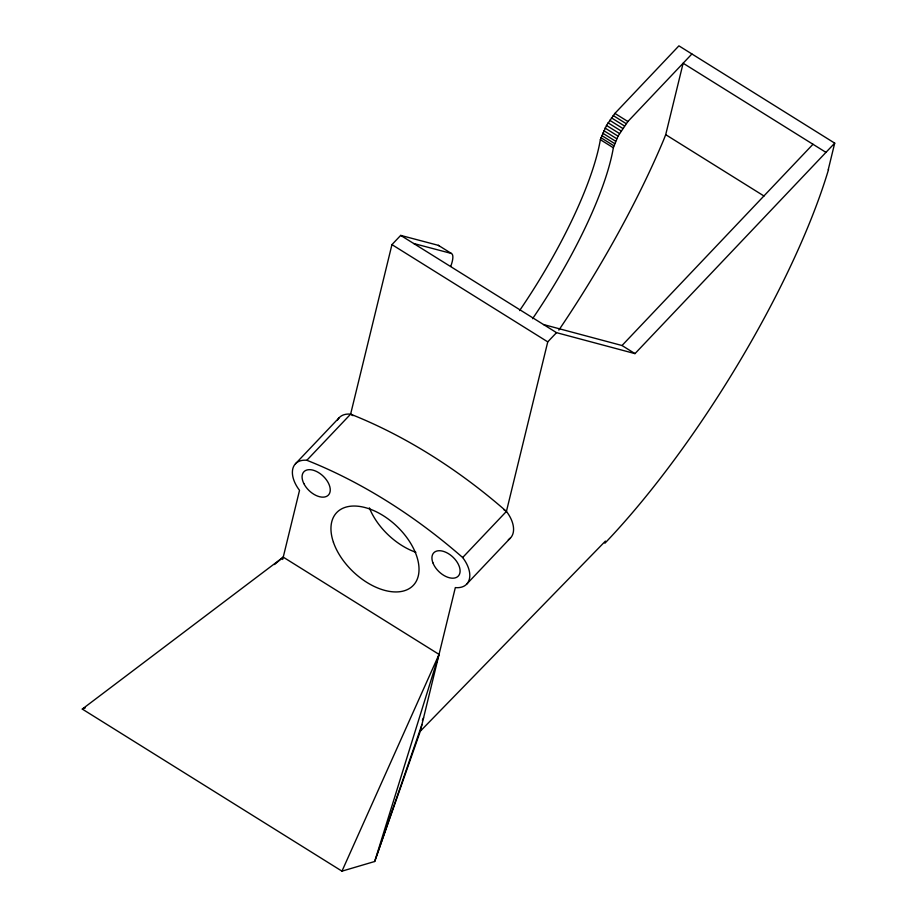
<?xml version="1.0" encoding="UTF-8"?>
<svg xmlns="http://www.w3.org/2000/svg" width="917" height="917" viewBox="0 0 917 917"><rect width="100%" height="100%" fill="white"/><g stroke="black" fill="none" stroke-linecap="round" stroke-linejoin="round"><path stroke-width="1.38" d="M282.665 559.473L299.527 490.343A28.622 17.079 43.5 0 1 306.851 460.277L350.615 414.152L391.949 244.621L400.695 235.394L438.406 245.355L451.393 253.459A30.341 7.875 -58 0 1 450.728 266.411M421.946 724.533L374.686 861.499L439.048 654.394L283.238 557.146L82.289 709.07L341.972 871.15L374.686 861.499L420.307 731.204L455.336 587.591A28.622 17.079 43.5 0 0 462.661 557.525L506.436 511.399L547.758 341.869L556.516 332.653L634.988 353.618L834.711 143.144L678.912 45.85L614.894 113.41L606.492 125.423L600.36 139.671A187.549 48.67 -58 0 1 519.584 310.588M558.854 330.097A323.988 84.077 -58 0 0 663.736 139.682L665.708 134.673L683.131 63.227L691.888 54M828.211 169.817L834.711 143.144M532.571 318.692A187.549 48.67 -58 0 0 613.347 147.775L618.024 136.14L627.881 121.514L683.131 63.227L825.965 152.371M341.972 871.15L439.048 654.394M422.37 720.303L423.597 717.793M295.457 463.796L339.221 417.671M543.529 324.549L622.013 345.514L812.978 144.267M466.73 584.072L510.494 537.947M420.307 731.204L605.426 541.099M274.492 564.54L283.238 557.146M413.682 243.498L451.393 253.459M614.894 113.41L627.881 121.514M665.708 134.673L764.01 196.02M613.152 115.519L626.139 123.623M611.41 117.823L624.397 125.927M609.702 120.276L622.689 128.38M608.051 122.821L621.038 130.925M606.492 125.423L619.468 133.527M605.037 128.036L618.024 136.14M603.741 130.615L616.717 138.719M602.595 133.103L615.582 141.207M601.644 135.475L614.631 143.579M600.899 137.676L613.886 145.78M600.36 139.671L613.347 147.775M622.013 345.514L634.988 353.618M400.695 235.394L556.516 332.653M391.949 244.621L547.758 341.869M337.594 419.952A28.622 17.079 43.5 0 1 350.615 414.152L353.034 415.665M504.018 509.898L506.436 511.399A28.622 17.079 43.5 0 1 508.316 539.712M350.615 414.152A365.849 218.338 43.5 0 1 506.436 511.399M828.544 169.496A323.988 85.166 -58.1 0 1 604.899 543.231M438.406 245.355A30.341 7.875 -58 0 1 439.105 245.939M306.851 460.277A365.849 218.338 43.5 0 1 462.661 557.525M415.871 552.286A52.831 31.533 43.5 0 1 369.356 507.858M84.891 707.913L82.289 709.07L84.914 707.947M333.433 542.291A52.831 31.533 43.5 0 0 408.397 589.081A52.831 31.533 43.5 0 0 383.134 515.583A52.831 31.533 43.5 0 0 333.433 542.291M432.904 562.82A16.907 10.087 43.5 0 0 457.044 577.091A16.907 10.087 43.5 0 0 448.104 553.455A16.907 10.087 43.5 0 0 432.904 562.82M303.836 483.568A16.907 10.087 43.5 0 0 328.24 495.237A16.907 10.087 43.5 0 0 316.434 471.43A16.907 10.087 43.5 0 0 303.836 483.568"/></g></svg>
